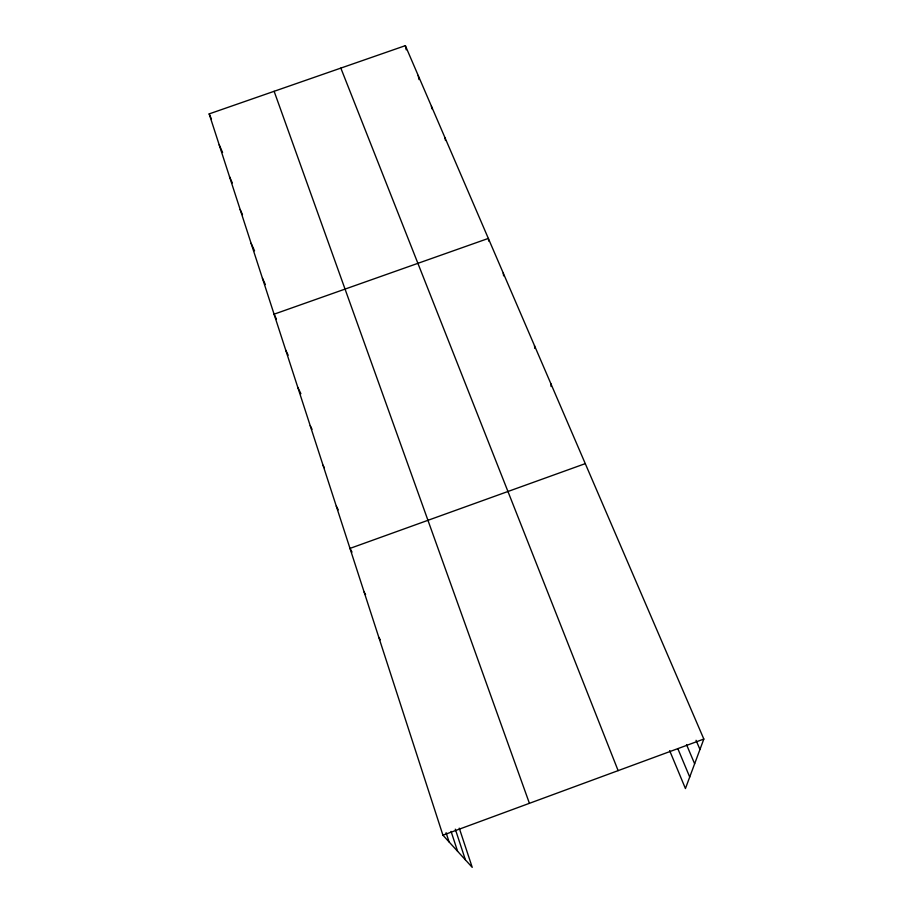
<?xml version="1.0" encoding="UTF-8"?>
<svg xmlns="http://www.w3.org/2000/svg" width="913" height="913" viewBox="0 0 913 913"><rect width="100%" height="100%" fill="white"/><g stroke="black" fill="none" stroke-linecap="round" stroke-linejoin="round"><path stroke-width="1.37" d="M459.262 828.148L472.226 867.35L442.931 835.19L209.168 113.897L405.361 45.65L703.832 739.051L685.435 788.547L669.651 750.623M442.931 835.19L703.832 739.051M585.279 463.633L349.987 548.405L352.019 552.114M378.815 637.342L380.276 639.785M364.15 592.115L365.565 594.58M336.292 506.133L338.244 509.831M323.042 465.242L324.298 467.696M310.215 425.663L312.029 429.304M297.786 387.34L300.902 393.697M285.758 350.193L288.154 355.191M276.399 319.082L274.083 314.186L488.341 238.43L488.74 241.135M262.43 278.214L265.375 284.571M251.121 243.349L254.544 250.801M240.165 209.522L242.481 214.635M229.528 176.711L232.313 182.931M219.2 144.847L222.589 152.494M209.168 113.897L211.462 119.101M696.048 740.295L699.963 749.447M686.519 744.609L694.633 763.782M677.834 748.66L689.714 777.009M340.834 68.098L618.124 770.629M274.128 91.3L529.414 803.314M455.302 829.175L465.402 859.852M451.068 831.378L457.584 851.27M446.08 832.679L449.093 841.946M405.361 45.65L406.217 49.827M418.188 75.448L418.999 79.557M431.393 106.125L431.895 108.807M444.985 137.715L445.487 140.488M503.246 273.067L503.622 275.84M534.493 345.65L534.778 348.389M550.87 383.711L551.11 386.507"/></g></svg>
